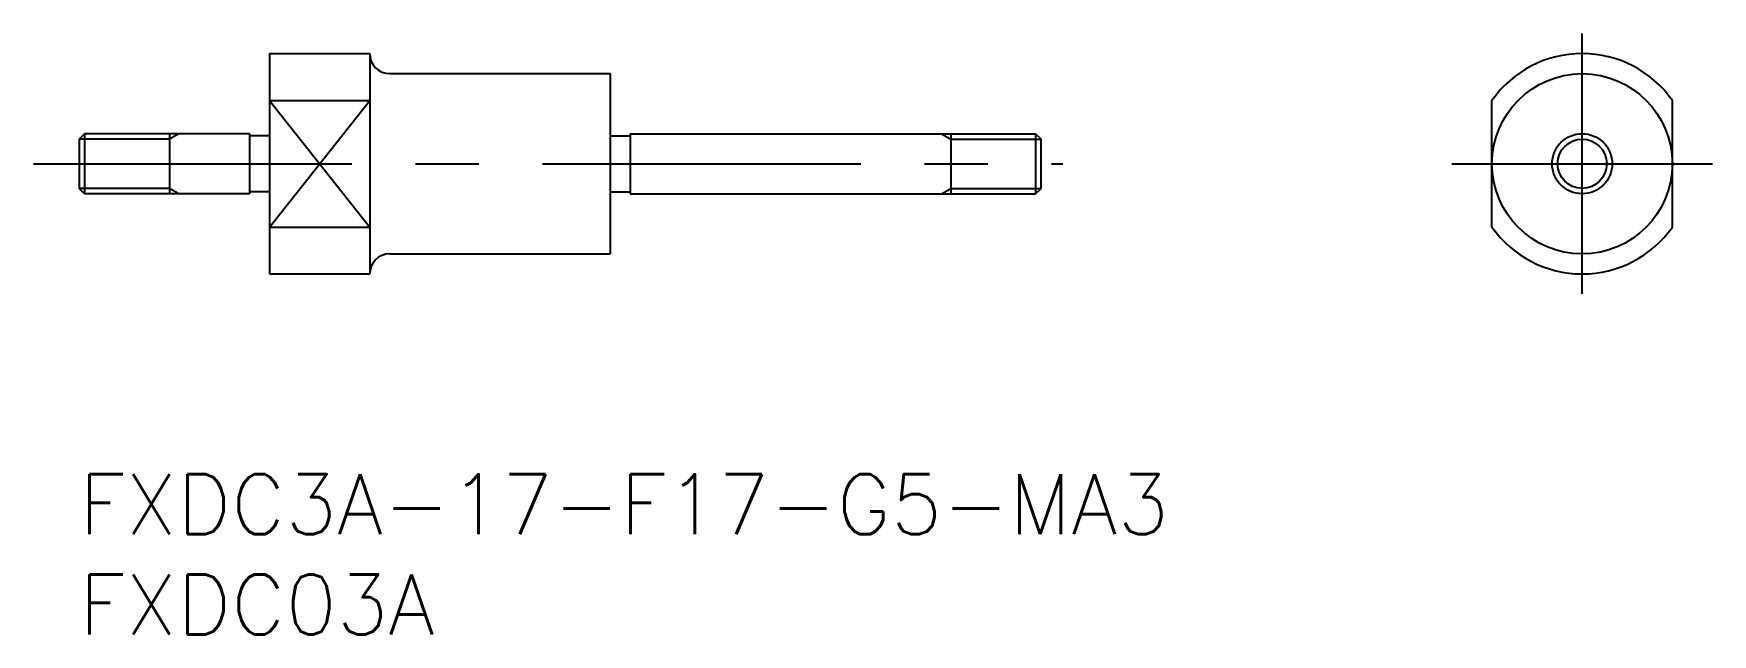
# Model space of a CAD drawing. Extents: x -2.3 to 81.5, y -8 to 22.
import ezdxf

# ---------------------------------------------------------------- set-up
doc = ezdxf.new("R2010")
doc.units = 0
doc.header["$LTSCALE"] = 0.5
doc.linetypes.add('CENTER', pattern=[50.8, 31.75, -6.35, 6.35, -6.35])
for name, color, linetype in [('MSM_CENTER', 1, 'CENTER'), ('MSM_CONTINUOUS', 7, 'CONTINUOUS'), ('MSM_NARROW', 5, 'CONTINUOUS'), ('MSM_PART_NUMBER', 7, 'CONTINUOUS')]:
    doc.layers.add(name, color=color, linetype=linetype)
doc.styles.get("Standard").update_dxf_attribs({"font": 'txt.shx', "height": 3, "bigfont": 'bigfont.shx'})

# ---------------------------------------------------------------- blocks, each defined once
blk = doc.blocks.new('*U3')
at = {"layer": 'MSM_PART_NUMBER'}
blk.add_text('FXDC3A-17-F17-G5-MA3', height=3, dxfattribs=at).set_placement((0, -3))
blk = doc.blocks.new('*U4')
at = {"layer": 'MSM_PART_NUMBER'}
blk.add_text('FXDC03A', height=3, dxfattribs=at).set_placement((0, -8))

msp = doc.modelspace()

# ---------------------------------------------------------------- linework, layer by layer
at = {"layer": 'MSM_CENTER'}
for p, q in [((75, 9), (75, 22)), ((-2.275, 15.5), (49.079, 15.5)), ((68.5, 15.5), (81.5, 15.5))]:
    msp.add_line(p, q, dxfattribs=at)
at = {"layer": 'MSM_CONTINUOUS'}
for p, q in [((9.5, 21), (9.5, 10)), ((9.5, 21), (14.5, 21)), ((14.5, 21), (14.5, 10)), ((15.5, 20), (26.5, 20)), ((26.5, 20), (26.5, 11)), ((9.5, 18.662), (14.5, 18.662)), ((70.5, 12.338), (70.5, 18.662)), ((79.5, 12.338), (79.5, 18.662)), ((0, 16.729), (0.271, 17)), ((0.271, 17), (0.271, 14)), ((8.5, 17), (0.271, 17)), ((4.5, 17), (4.5, 14)), ((8.5, 17), (8.5, 14)), ((9.5, 16.9), (8.5, 16.9)), ((26.5, 16.9), (27.5, 16.9)), ((27.5, 17), (43.5, 17)), ((27.5, 17), (27.5, 14)), ((43.5, 17), (43.5, 14)), ((43.5, 17), (47.729, 17)), ((48, 16.729), (47.729, 17)), ((47.729, 17), (47.729, 14)), ((0, 16.729), (0, 14.27)), ((48, 14.27), (48, 16.729)), ((0.271, 14), (0, 14.27)), ((47.729, 14), (48, 14.27)), ((8.5, 14), (0.271, 14)), ((9.5, 14.1), (8.5, 14.1)), ((26.5, 14.1), (27.5, 14.1)), ((27.5, 14), (43.5, 14)), ((43.5, 14), (47.729, 14)), ((9.5, 12.338), (14.5, 12.338)), ((15.5, 11), (26.5, 11)), ((9.5, 10), (14.5, 10))]:
    msp.add_line(p, q, dxfattribs=at)
for radius in [4.5, 1.5]:
    msp.add_circle((75, 15.5), radius, dxfattribs=at)
for centre, radius, start, end in [((15.5, 21), 1, 180, 270), ((75, 15.5), 5.5, 35.0968, 144.9032), ((75, 15.5), 5.5, 215.0968, 324.9032), ((15.5, 10), 1, 90, 180)]:
    msp.add_arc(centre, radius, start, end, dxfattribs=at)
at = {"layer": 'MSM_NARROW'}
for p, q in [((9.5, 12.338), (14.5, 18.662)), ((9.5, 18.662), (14.5, 12.338)), ((4.969, 17), (4.5, 16.729)), ((43.031, 17), (43.5, 16.729)), ((4.5, 16.729), (0, 16.729)), ((43.5, 16.729), (48, 16.729)), ((4.5, 14.27), (0, 14.27)), ((4.969, 14), (4.5, 14.27)), ((43.031, 14), (43.5, 14.27)), ((43.5, 14.27), (48, 14.27))]:
    msp.add_line(p, q, dxfattribs=at)
msp.add_circle((75, 15.5), 1.229, dxfattribs=at)

# ---------------------------------------------------------------- block references
at = {"layer": 'MSM_CONTINUOUS'}
for name in ['*U3', '*U4']:
    msp.add_blockref(name, (0, 0), dxfattribs=at)

doc.saveas('drawing.dxf')
